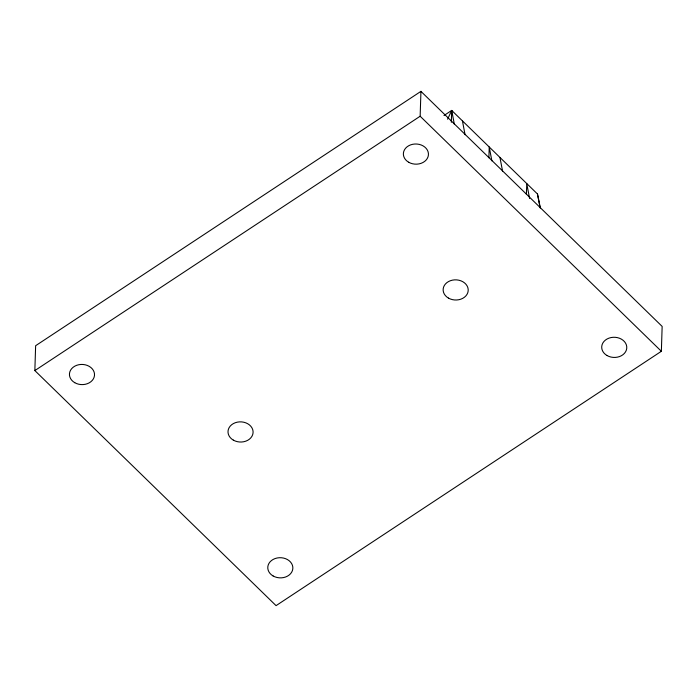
<?xml version="1.0" encoding="UTF-8"?>
<svg xmlns="http://www.w3.org/2000/svg" width="697" height="697" viewBox="0 0 697 697"><rect width="100%" height="100%" fill="white"/><g stroke="black" fill="none" stroke-linecap="round" stroke-linejoin="round"><path stroke-width="1.05" d="M34.85 370.577L35.634 345.712L420.936 91.359L662.15 326.423L661.366 351.288L276.064 605.641L34.85 370.577L420.152 116.233L420.936 91.359M451.334 122.289L451.7 110.422L443.998 115.51M488.885 157.775L489.224 146.989L491.873 160.859M526.409 194.341L526.749 183.555L529.598 198.488M447.605 119.204L451.7 110.422L537.474 194.001L540.332 207.793M420.152 116.233L661.366 351.288M537.474 194.001L540.114 207.863M499.949 157.435L502.589 171.305M462.425 120.869L465.065 134.739M451.7 110.422L454.348 124.293M233.321 440.112A12.546 10.089 1.8 0 0 253.046 432.985A12.546 10.089 1.8 0 0 235.272 422.73A12.546 10.089 1.8 0 0 233.321 440.112M448.45 298.098A12.546 10.089 1.8 0 0 468.166 290.971A12.546 10.089 1.8 0 0 450.401 280.717A12.546 10.089 1.8 0 0 448.45 298.098M607.017 355.522A12.546 10.089 1.8 0 0 626.734 348.395A12.546 10.089 1.8 0 0 608.969 338.141A12.546 10.089 1.8 0 0 607.017 355.522M273.093 575.957A12.546 10.089 1.8 0 0 292.81 568.83A12.546 10.089 1.8 0 0 275.036 558.576A12.546 10.089 1.8 0 0 273.093 575.957M74.753 382.688A12.546 10.089 1.8 0 0 94.478 375.561A12.546 10.089 1.8 0 0 76.705 365.306A12.546 10.089 1.8 0 0 74.753 382.688M408.686 162.253A12.546 10.089 1.8 0 0 428.402 155.126A12.546 10.089 1.8 0 0 410.629 144.871A12.546 10.089 1.8 0 0 408.686 162.253"/></g></svg>
